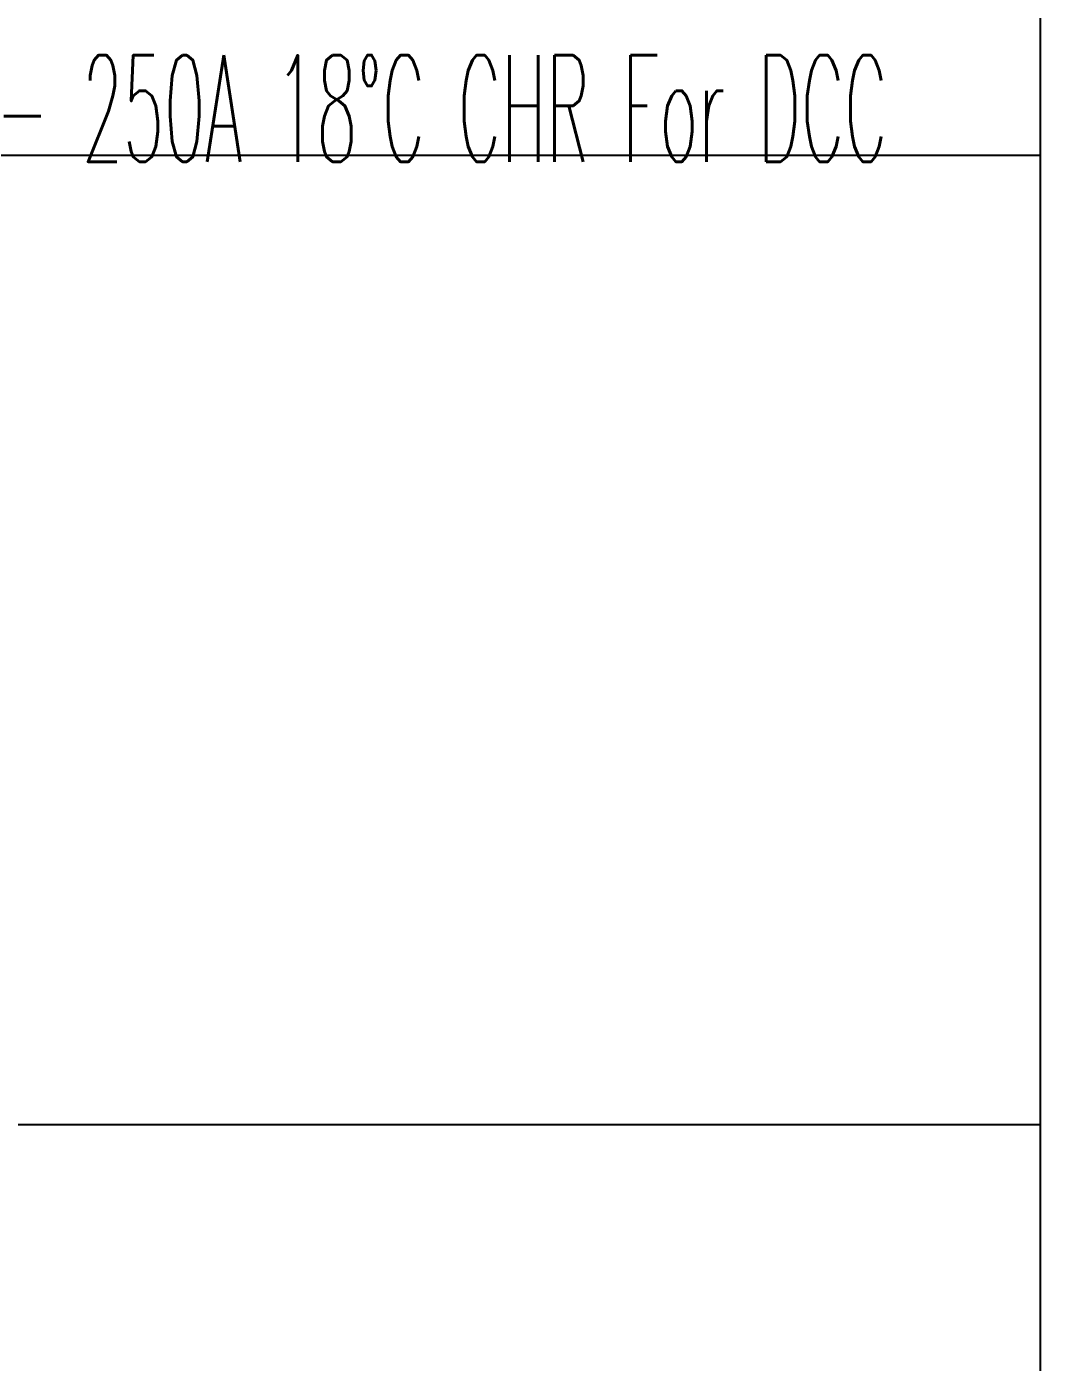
# Model space of a CAD drawing. Header units: millimetres. Extents: x -192235 to 515711, y 45168 to 947868.
# Drawn here: x 192899 to 193850, y 462662 to 463916 of the extents above; entities that cross this region are included whole.
import ezdxf
from ezdxf.enums import TextEntityAlignment as Align

# ---------------------------------------------------------------- set-up
doc = ezdxf.new("R2010")
doc.units = ezdxf.units.MM
doc.header["$LTSCALE"] = 1000
for name, color, linetype in [('M-TXT', 3, 'Continuous'), ('TPH12-SEC-@20-1$0$MEJI', 252, 'Continuous'), ('TPH12-SEC-@20-1$0$SUGATA3', 252, 'Continuous')]:
    doc.layers.add(name, color=color, linetype=linetype)
doc.styles.add('aa-txt', font='simplex.shx', dxfattribs={"width": 0.7, "bigfont": 'chineset.shx'})

# ---------------------------------------------------------------- blocks, each defined once
blk = doc.blocks.new('TPH12-SEC-@20-1')
at = {"layer": 'TPH12-SEC-@20-1$0$MEJI'}
for p, q in [((193850, 463795), (190500, 463795)), ((193850, 462885), (190500, 462885))]:
    blk.add_line(p, q, dxfattribs=at)
at = {"layer": 'TPH12-SEC-@20-1$0$SUGATA3'}
blk.add_line((193850, 479275), (193850, 453100), dxfattribs=at)

msp = doc.modelspace()

# ---------------------------------------------------------------- block references
msp.add_blockref('TPH12-SEC-@20-1', (0, 0))

# ---------------------------------------------------------------- next in the draw order: texts
at = {"layer": 'M-TXT', "style": 'aa-txt', "width": 0.45}
msp.add_text('- 250A 18%%DC CHR For DCC', height=100, dxfattribs=at).set_placement((192869.57637, 463839.00143), align=Align.MIDDLE_LEFT)

doc.saveas('drawing.dxf')
